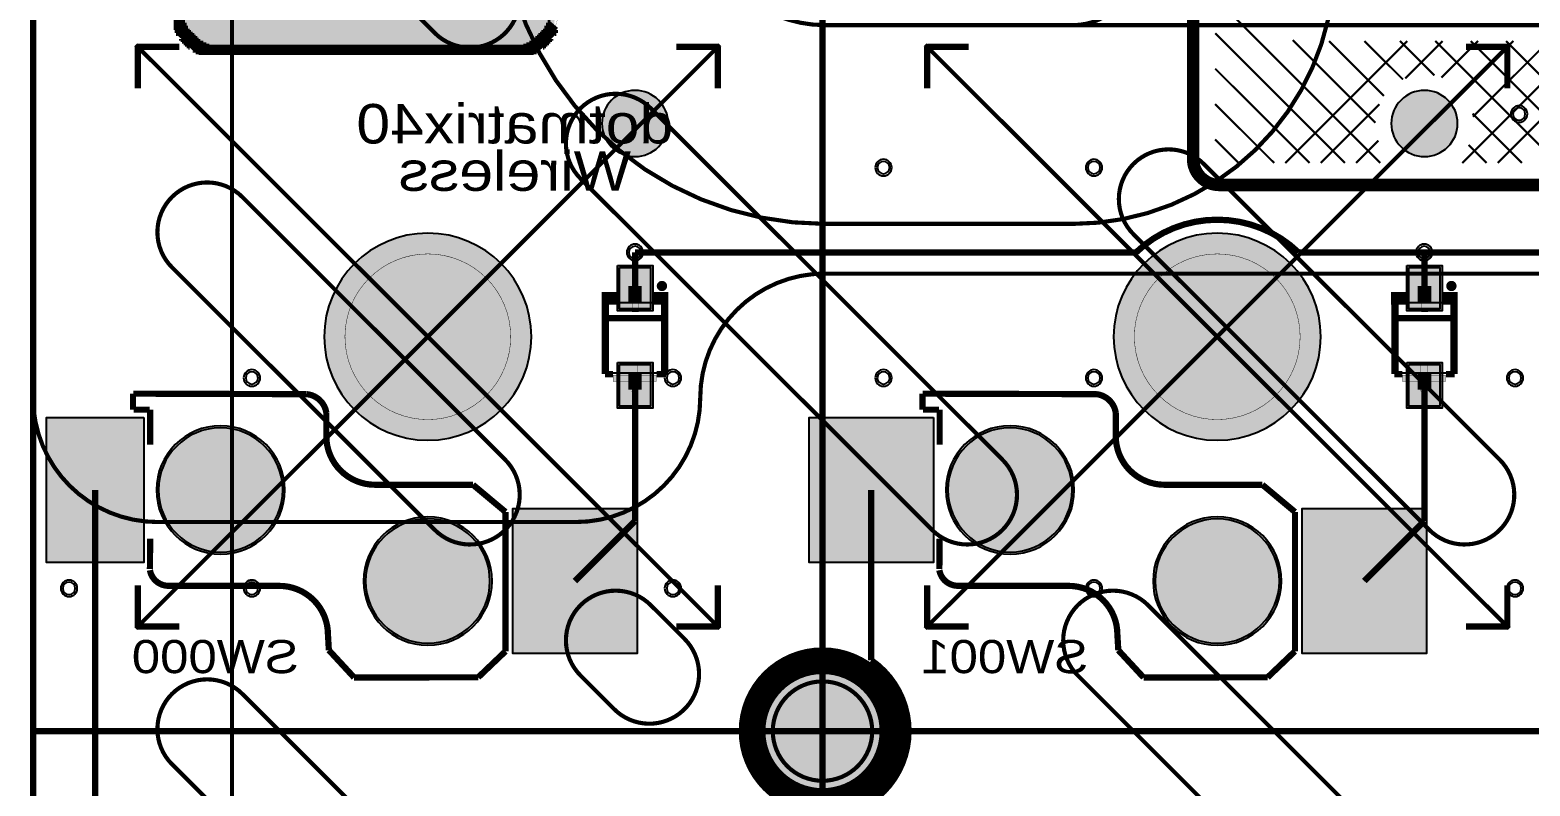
# Model space of a CAD drawing. Header units: millimetres. Extents: x -3 to 238, y -92 to 6.
# Drawn here: x -0.07 to 36.12, y -30.38 to -12.12 of the extents above; entities that cross this region are included whole.
import ezdxf
from ezdxf.enums import TextEntityAlignment as Align

# ---------------------------------------------------------------- set-up
doc = ezdxf.new("R2010")
doc.units = ezdxf.units.MM
doc.header["$MEASUREMENT"] = 0
for name, color, linetype, true_color in [('Board-Outline-Layer', 7, 'Continuous', 0xff00ff), ('Bottom-Layer', 7, 'Continuous', 0x0000ff), ('Bottom-Paste-Mask-Layer', 7, 'Continuous', 0x800000), ('Bottom-Silkscreen-Layer', 7, 'Continuous', 0x66cc33), ('Bottom-Solder-Mask-Layer', 7, 'Continuous', 0xaa00ff), ('Component-Marking-Layer', 7, 'Continuous', 0x66ffcc), ('Component-Shape-Layer', 7, 'Continuous', 0x00cccc), ('Document-Layer', 7, 'Continuous', 0xffffff), ('F.Adhes', 7, 'Continuous', 0x9069e9), ('Hole-Layer', 7, 'Continuous', 0x222222), ('Multi-Layer', 7, 'Continuous', 0xc0c0c0), ('Pin-Floating-Layer', 7, 'Continuous', 0xff99ff), ('Pin-Soldering-Layer', 7, 'Continuous', 0xcc9999), ('Top-Layer', 7, 'Continuous', 0xff0000), ('Top-Paste-Mask-Layer', 7, 'Continuous', 0x808080), ('Top-Solder-Mask-Layer', 7, 'Continuous', 0x800080)]:
    doc.layers.add(name, color=color, linetype=linetype, true_color=true_color)
doc.styles.get("Standard").update_dxf_attribs({"font": 'arial.ttf'})

msp = doc.modelspace()

# ---------------------------------------------------------------- hatches: boundary and pattern name
at = {"layer": 'Bottom-Layer'}
for points in [[(13.725, -14.375, 1), (15.325, -14.375, 1)], [(32.775, -14.375, 1), (34.375, -14.375, 1)], [(7.025, -19.525, 1), (12.025, -19.525, 1)], [(26.075, -19.525, 1), (31.075, -19.525, 1)], [(14.15, -17.852), (14.9, -17.852), (14.9, -18.852), (14.15, -18.852)], [(33.2, -17.852), (33.95, -17.852), (33.95, -18.852), (33.2, -18.852)], [(14.15, -20.198), (14.9, -20.198), (14.9, -21.198), (14.15, -21.198)], [(33.2, -20.198), (33.95, -20.198), (33.95, -21.198), (33.2, -21.198)], [(2.675, -21.475), (2.675, -24.975), (0.325, -24.975), (0.325, -21.475)], [(2.975, -23.225, 1), (6.075, -23.225, 1)], [(21.725, -21.475), (21.725, -24.975), (18.725, -24.975), (18.725, -21.475)], [(22.025, -23.225, 1), (25.125, -23.225, 1)], [(7.975, -25.425, 1), (11.075, -25.425, 1)], [(14.575, -23.675), (14.575, -27.175), (11.575, -27.175), (11.575, -23.675)], [(27.025, -25.425, 1), (30.125, -25.425, 1)], [(33.625, -23.675), (33.625, -27.175), (30.625, -27.175), (30.625, -23.675)]]:
    msp.add_hatch(color=256, dxfattribs=at).paths.add_polyline_path(points)
at = {"layer": 'Bottom-Paste-Mask-Layer'}
for points in [[(13.725, -14.375, 1), (15.325, -14.375, 1)], [(32.775, -14.375, 1), (34.375, -14.375, 1)], [(7.025, -19.525, 1), (12.025, -19.525, 1)], [(26.075, -19.525, 1), (31.075, -19.525, 1)], [(14.15, -17.852), (14.9, -17.852), (14.9, -18.852), (14.15, -18.852)], [(33.2, -17.852), (33.95, -17.852), (33.95, -18.852), (33.2, -18.852)], [(14.15, -20.198), (14.9, -20.198), (14.9, -21.198), (14.15, -21.198)], [(33.2, -20.198), (33.95, -20.198), (33.95, -21.198), (33.2, -21.198)], [(2.675, -21.475), (2.675, -24.975), (0.325, -24.975), (0.325, -21.475)], [(2.975, -23.225, 1), (6.075, -23.225, 1)], [(21.725, -21.475), (21.725, -24.975), (18.725, -24.975), (18.725, -21.475)], [(22.025, -23.225, 1), (25.125, -23.225, 1)], [(7.975, -25.425, 1), (11.075, -25.425, 1)], [(14.575, -23.675), (14.575, -27.175), (11.575, -27.175), (11.575, -23.675)], [(27.025, -25.425, 1), (30.125, -25.425, 1)], [(33.625, -23.675), (33.625, -27.175), (30.625, -27.175), (30.625, -23.675)]]:
    msp.add_hatch(color=256, dxfattribs=at).paths.add_polyline_path(points)
at = {"layer": 'Bottom-Silkscreen-Layer'}
for points in [[(11.844, -3.53), (11.844, -3.54), (11.893, -3.54), (11.941, -3.54), (11.948, -3.546), (11.954, -3.553), (11.954, -3.565), (11.954, -3.577), (11.991, -3.577), (12.027, -3.577), (12.027, -3.595), (12.027, -3.613), (12.064, -3.613), (12.1, -3.613), (12.1, -3.631), (12.1, -3.65), (12.129, -3.65), (12.157, -3.65), (12.165, -3.658), (12.174, -3.666), (12.174, -3.676), (12.174, -3.686), (12.192, -3.686), (12.21, -3.686), (12.21, -3.705), (12.21, -3.723), (12.229, -3.723), (12.247, -3.723), (12.247, -3.741), (12.247, -3.76), (12.265, -3.76), (12.283, -3.76), (12.283, -3.778), (12.283, -3.796), (12.302, -3.796), (12.32, -3.796), (12.32, -3.815), (12.32, -3.833), (12.338, -3.833), (12.357, -3.833), (12.357, -3.851), (12.357, -3.869), (12.375, -3.869), (12.393, -3.869), (12.393, -3.888), (12.393, -3.906), (12.412, -3.906), (12.43, -3.906), (12.43, -3.924), (12.43, -3.943), (12.44, -3.943), (12.45, -3.943), (12.458, -3.951), (12.466, -3.959), (12.466, -3.987), (12.466, -4.016), (12.485, -4.016), (12.503, -4.016), (12.503, -4.052), (12.503, -4.089), (12.521, -4.089), (12.54, -4.089), (12.54, -4.126), (12.54, -4.162), (12.552, -4.162), (12.564, -4.162), (12.57, -4.169), (12.576, -4.175), (12.576, -4.223), (12.576, -4.272), (12.587, -4.272), (12.597, -4.272), (12.597, -8.076), (12.597, -11.881), (12.587, -11.881), (12.576, -11.881), (12.576, -11.929), (12.576, -11.978), (12.57, -11.984), (12.564, -11.991), (12.552, -11.991), (12.54, -11.991), (12.54, -12.027), (12.54, -12.064), (12.521, -12.064), (12.503, -12.064), (12.503, -12.1), (12.503, -12.137), (12.485, -12.137), (12.466, -12.137), (12.466, -12.165), (12.466, -12.194), (12.458, -12.202), (12.45, -12.21), (12.44, -12.21), (12.43, -12.21), (12.43, -12.229), (12.43, -12.247), (12.412, -12.247), (12.393, -12.247), (12.393, -12.265), (12.393, -12.283), (12.375, -12.283), (12.357, -12.283), (12.357, -12.302), (12.357, -12.32), (12.338, -12.32), (12.32, -12.32), (12.32, -12.338), (12.32, -12.357), (12.302, -12.357), (12.283, -12.357), (12.283, -12.375), (12.283, -12.393), (12.265, -12.393), (12.247, -12.393), (12.247, -12.412), (12.247, -12.43), (12.229, -12.43), (12.21, -12.43), (12.21, -12.448), (12.21, -12.466), (12.192, -12.466), (12.174, -12.466), (12.174, -12.477), (12.174, -12.487), (12.165, -12.495), (12.157, -12.503), (12.129, -12.503), (12.1, -12.503), (12.1, -12.521), (12.1, -12.54), (12.064, -12.54), (12.027, -12.54), (12.027, -12.558), (12.027, -12.576), (11.991, -12.576), (11.954, -12.576), (11.954, -12.587), (11.954, -12.597), (8.04, -12.597), (4.126, -12.597), (4.126, -12.587), (4.126, -12.576), (4.089, -12.576), (4.052, -12.576), (4.052, -12.558), (4.052, -12.54), (4.016, -12.54), (3.979, -12.54), (3.979, -12.521), (3.979, -12.503), (3.951, -12.503), (3.922, -12.503), (3.914, -12.495), (3.906, -12.487), (3.906, -12.477), (3.906, -12.466), (3.888, -12.466), (3.869, -12.466), (3.869, -12.448), (3.869, -12.43), (3.851, -12.43), (3.833, -12.43), (3.833, -12.412), (3.833, -12.393), (3.815, -12.393), (3.796, -12.393), (3.796, -12.375), (3.796, -12.357), (3.778, -12.357), (3.76, -12.357), (3.76, -12.338), (3.76, -12.32), (3.741, -12.32), (3.723, -12.32), (3.723, -12.302), (3.723, -12.283), (3.705, -12.283), (3.686, -12.283), (3.686, -12.265), (3.686, -12.247), (3.668, -12.247), (3.65, -12.247), (3.65, -12.229), (3.65, -12.21), (3.64, -12.21), (3.63, -12.21), (3.621, -12.202), (3.613, -12.194), (3.613, -12.165), (3.613, -12.137), (3.595, -12.137), (3.577, -12.137), (3.577, -12.1), (3.577, -12.064), (3.558, -12.064), (3.54, -12.064), (3.54, -12.027), (3.54, -11.991), (3.53, -11.991), (3.519, -11.991), (3.519, -8.076), (3.519, -4.162), (3.53, -4.162), (3.54, -4.162), (3.54, -4.126), (3.54, -4.089), (3.558, -4.089), (3.577, -4.089), (3.577, -4.052), (3.577, -4.016), (3.595, -4.016), (3.613, -4.016), (3.613, -3.987), (3.613, -3.959), (3.621, -3.951), (3.63, -3.943), (3.64, -3.943), (3.65, -3.943), (3.65, -3.924), (3.65, -3.906), (3.668, -3.906), (3.686, -3.906), (3.686, -3.888), (3.686, -3.869), (3.705, -3.869), (3.723, -3.869), (3.723, -3.851), (3.723, -3.833), (3.741, -3.833), (3.76, -3.833), (3.76, -3.815), (3.76, -3.796), (3.778, -3.796), (3.796, -3.796), (3.796, -3.778), (3.796, -3.76), (3.815, -3.76), (3.833, -3.76), (3.833, -3.741), (3.833, -3.723), (3.851, -3.723), (3.869, -3.723), (3.869, -3.705), (3.869, -3.686), (3.888, -3.686), (3.906, -3.686), (3.906, -3.676), (3.906, -3.666), (3.914, -3.658), (3.922, -3.65), (3.951, -3.65), (3.979, -3.65), (3.979, -3.631), (3.979, -3.613), (4.016, -3.613), (4.052, -3.613), (4.052, -3.595), (4.052, -3.577), (4.089, -3.577), (4.126, -3.577), (4.126, -3.565), (4.126, -3.553), (4.132, -3.546), (4.138, -3.54), (4.187, -3.54), (4.235, -3.54), (4.235, -3.53), (4.235, -3.519), (8.04, -3.519), (11.844, -3.519)], [(13.723, -18.75), (14.075, -18.75), (14.075, -18.445), (13.723, -18.445)], [(13.723, -18.75), (14.075, -18.75), (14.075, -18.445), (13.723, -18.445)], [(15.327, -18.75), (14.975, -18.75), (14.975, -18.445), (15.327, -18.445)], [(15.327, -18.75), (14.975, -18.75), (14.975, -18.445), (15.327, -18.445)], [(32.773, -18.75), (33.125, -18.75), (33.125, -18.445), (32.773, -18.445)], [(32.773, -18.75), (33.125, -18.75), (33.125, -18.445), (32.773, -18.445)], [(34.377, -18.75), (34.025, -18.75), (34.025, -18.445), (34.377, -18.445)], [(34.377, -18.75), (34.025, -18.75), (34.025, -18.445), (34.377, -18.445)]]:
    msp.add_hatch(color=256, dxfattribs=at).paths.add_polyline_path(points)
at = {"layer": 'Bottom-Solder-Mask-Layer'}
for points in [[(13.725, -14.375, 1), (15.325, -14.375, 1)], [(32.775, -14.375, 1), (34.375, -14.375, 1)], [(7.025, -19.525, 1), (12.025, -19.525, 1)], [(26.075, -19.525, 1), (31.075, -19.525, 1)], [(14.099, -17.801), (14.951, -17.801), (14.951, -18.903), (14.099, -18.903)], [(33.149, -17.801), (34.001, -17.801), (34.001, -18.903), (33.149, -18.903)], [(14.099, -20.147), (14.951, -20.147), (14.951, -21.249), (14.099, -21.249)], [(33.149, -20.147), (34.001, -20.147), (34.001, -21.249), (33.149, -21.249)], [(2.675, -21.475), (2.675, -24.975), (0.325, -24.975), (0.325, -21.475)], [(2.975, -23.225, 1), (6.075, -23.225, 1)], [(21.725, -21.475), (21.725, -24.975), (18.725, -24.975), (18.725, -21.475)], [(22.025, -23.225, 1), (25.125, -23.225, 1)], [(7.975, -25.425, 1), (11.075, -25.425, 1)], [(14.575, -23.675), (14.575, -27.175), (11.575, -27.175), (11.575, -23.675)], [(27.025, -25.425, 1), (30.125, -25.425, 1)], [(33.625, -23.675), (33.625, -27.175), (30.625, -27.175), (30.625, -23.675)]]:
    msp.add_hatch(color=256, dxfattribs=at).paths.add_polyline_path(points)
at = {"layer": 'Component-Marking-Layer'}
for points in [[(15.115, -18.3, 1), (15.235, -18.3, 1)], [(15.115, -18.3, 1), (15.235, -18.3, 1)], [(34.165, -18.3, 1), (34.285, -18.3, 1)], [(34.165, -18.3, 1), (34.285, -18.3, 1)]]:
    msp.add_hatch(color=256, dxfattribs=at).paths.add_polyline_path(points)
at = {"layer": 'Document-Layer'}
for points in [[(14.455, -18.3), (14.611, -18.3), (14.611, -18.924), (14.455, -18.924)], [(14.455, -18.3), (14.611, -18.3), (14.611, -18.924), (14.455, -18.924)], [(33.505, -18.3), (33.661, -18.3), (33.661, -18.924), (33.505, -18.924)], [(33.505, -18.3), (33.661, -18.3), (33.661, -18.924), (33.505, -18.924)], [(14.435, -20.84), (14.591, -20.84), (14.591, -20.216), (14.435, -20.216)], [(14.435, -20.84), (14.591, -20.84), (14.591, -20.216), (14.435, -20.216)], [(33.485, -20.84), (33.641, -20.84), (33.641, -20.216), (33.485, -20.216)], [(33.485, -20.84), (33.641, -20.84), (33.641, -20.216), (33.485, -20.216)], [(13.995, -20.608), (15.035, -20.608), (15.035, -20.452), (13.995, -20.452)], [(13.995, -20.608), (15.035, -20.608), (15.035, -20.452), (13.995, -20.452)], [(33.045, -20.608), (34.085, -20.608), (34.085, -20.452), (33.045, -20.452)], [(33.045, -20.608), (34.085, -20.608), (34.085, -20.452), (33.045, -20.452)]]:
    msp.add_hatch(color=256, dxfattribs=at).paths.add_polyline_path(points)
at = {"layer": 'Hole-Layer'}
for points in [[(13.725, -14.375, 1), (15.325, -14.375, 1)], [(32.775, -14.375, 1), (34.375, -14.375, 1)], [(7.025, -19.525, 1), (12.025, -19.525, 1)], [(26.075, -19.525, 1), (31.075, -19.525, 1)], [(3.025, -23.225, 1), (6.025, -23.225, 1)], [(22.075, -23.225, 1), (25.075, -23.225, 1)], [(8.025, -25.425, 1), (11.025, -25.425, 1)], [(27.075, -25.425, 1), (30.075, -25.425, 1)]]:
    msp.add_hatch(color=256, dxfattribs=at).paths.add_polyline_path(points)
at = {"layer": 'Multi-Layer'}
for points in [[(13.725, -14.375, 1), (15.325, -14.375, 1)], [(13.725, -14.375, 1), (15.325, -14.375, 1)], [(13.725, -14.375, 1), (15.325, -14.375, 1)], [(32.775, -14.375, 1), (34.375, -14.375, 1)], [(32.775, -14.375, 1), (34.375, -14.375, 1)], [(32.775, -14.375, 1), (34.375, -14.375, 1)], [(7.025, -19.525, 1), (12.025, -19.525, 1)], [(7.025, -19.525, 1), (12.025, -19.525, 1)], [(7.025, -19.525, 1), (12.025, -19.525, 1)], [(26.075, -19.525, 1), (31.075, -19.525, 1)], [(26.075, -19.525, 1), (31.075, -19.525, 1)], [(26.075, -19.525, 1), (31.075, -19.525, 1)], [(2.975, -23.225, 1), (6.075, -23.225, 1)], [(2.975, -23.225, 1), (6.075, -23.225, 1)], [(2.975, -23.225, 1), (6.075, -23.225, 1)], [(22.025, -23.225, 1), (25.125, -23.225, 1)], [(22.025, -23.225, 1), (25.125, -23.225, 1)], [(22.025, -23.225, 1), (25.125, -23.225, 1)], [(7.975, -25.425, 1), (11.075, -25.425, 1)], [(7.975, -25.425, 1), (11.075, -25.425, 1)], [(7.975, -25.425, 1), (11.075, -25.425, 1)], [(27.025, -25.425, 1), (30.125, -25.425, 1)], [(27.025, -25.425, 1), (30.125, -25.425, 1)], [(27.025, -25.425, 1), (30.125, -25.425, 1)], [(17.349, -29.049, 1), (20.749, -29.049, 1)]]:
    msp.add_hatch(color=256, dxfattribs=at).paths.add_polyline_path(points)
at = {"layer": 'Pin-Floating-Layer'}
for points in [[(14.365, -18.71), (14.685, -18.71), (14.685, -18.59), (14.365, -18.59)], [(14.365, -18.71), (14.685, -18.71), (14.685, -18.59), (14.365, -18.59)], [(33.415, -18.71), (33.735, -18.71), (33.735, -18.59), (33.415, -18.59)], [(33.415, -18.71), (33.735, -18.71), (33.735, -18.59), (33.415, -18.59)], [(14.365, -20.51), (14.685, -20.51), (14.685, -20.39), (14.365, -20.39)], [(14.365, -20.51), (14.685, -20.51), (14.685, -20.39), (14.365, -20.39)], [(33.415, -20.51), (33.735, -20.51), (33.735, -20.39), (33.415, -20.39)], [(33.415, -20.51), (33.735, -20.51), (33.735, -20.39), (33.415, -20.39)]]:
    msp.add_hatch(color=256, dxfattribs=at).paths.add_polyline_path(points)
at = {"layer": 'Pin-Soldering-Layer'}
for points in [[(14.365, -18.6), (14.685, -18.6), (14.685, -18.3), (14.365, -18.3)], [(14.365, -18.6), (14.685, -18.6), (14.685, -18.3), (14.365, -18.3)], [(33.415, -18.6), (33.735, -18.6), (33.735, -18.3), (33.415, -18.3)], [(33.415, -18.6), (33.735, -18.6), (33.735, -18.3), (33.415, -18.3)], [(14.365, -20.8), (14.685, -20.8), (14.685, -20.5), (14.365, -20.5)], [(14.365, -20.8), (14.685, -20.8), (14.685, -20.5), (14.365, -20.5)], [(33.415, -20.8), (33.735, -20.8), (33.735, -20.5), (33.415, -20.5)], [(33.415, -20.8), (33.735, -20.8), (33.735, -20.5), (33.415, -20.5)]]:
    msp.add_hatch(color=256, dxfattribs=at).paths.add_polyline_path(points)
at = {"layer": 'Top-Layer'}
for points in [[(13.725, -14.375, 1), (15.325, -14.375, 1)], [(32.775, -14.375, 1), (34.375, -14.375, 1)], [(7.025, -19.525, 1), (12.025, -19.525, 1)], [(26.075, -19.525, 1), (31.075, -19.525, 1)], [(2.975, -23.225, 1), (6.075, -23.225, 1)], [(22.025, -23.225, 1), (25.125, -23.225, 1)], [(7.975, -25.425, 1), (11.075, -25.425, 1)], [(27.025, -25.425, 1), (30.125, -25.425, 1)]]:
    msp.add_hatch(color=256, dxfattribs=at).paths.add_polyline_path(points)
at = {"layer": 'Top-Paste-Mask-Layer'}
for points in [[(13.725, -14.375, 1), (15.325, -14.375, 1)], [(32.775, -14.375, 1), (34.375, -14.375, 1)], [(7.025, -19.525, 1), (12.025, -19.525, 1)], [(26.075, -19.525, 1), (31.075, -19.525, 1)], [(2.975, -23.225, 1), (6.075, -23.225, 1)], [(22.025, -23.225, 1), (25.125, -23.225, 1)], [(7.975, -25.425, 1), (11.075, -25.425, 1)], [(27.025, -25.425, 1), (30.125, -25.425, 1)]]:
    msp.add_hatch(color=256, dxfattribs=at).paths.add_polyline_path(points)
at = {"layer": 'Top-Solder-Mask-Layer'}
for points in [[(13.725, -14.375, 1), (15.325, -14.375, 1)], [(32.775, -14.375, 1), (34.375, -14.375, 1)], [(7.025, -19.525, 1), (12.025, -19.525, 1)], [(26.075, -19.525, 1), (31.075, -19.525, 1)], [(2.975, -23.225, 1), (6.075, -23.225, 1)], [(22.025, -23.225, 1), (25.125, -23.225, 1)], [(7.975, -25.425, 1), (11.075, -25.425, 1)], [(27.025, -25.425, 1), (30.125, -25.425, 1)]]:
    msp.add_hatch(color=256, dxfattribs=at).paths.add_polyline_path(points)

# ---------------------------------------------------------------- linework, layer by layer
at = {"layer": 'Board-Outline-Layer', "const_width": 0.1}
msp.add_lwpolyline([(0.013, -3), (0.013, -83.2)], dxfattribs=at)
at = {"layer": 'Bottom-Layer', "const_width": 0.00508}
msp.add_lwpolyline([(0, -86.191), (0, 0), (228.585, 0), (228.585, -86.191)], close=True, dxfattribs=at)
msp.add_lwpolyline([(3.471, -11.668), (3.471, -4.468, -0.414), (4.471, -3.468), (11.671, -3.468, -0.414), (12.671, -4.468), (12.671, -11.668, -0.414), (11.671, -12.668), (4.471, -12.668, -0.414)], format="xyb", close=True, dxfattribs=at)
at = {"layer": 'Bottom-Layer'}
for points, const_width in [([(27.991, -8.941), (27.991, -15.226)], 0.3), ([(28.524, -11.343), (32.509, -15.328)], 0.0508), ([(28.524, -12.197), (31.655, -15.328)], 0.0508), ([(30.216, -15.328), (33.159, -12.384)], 0.0508), ([(30.395, -12.359), (32.392, -14.356)], 0.0508), ([(31.274, -12.384), (32.598, -13.708)], 0.0508), ([(32.128, -12.384), (33.056, -13.312)], 0.0508), ([(32.982, -12.384), (33.814, -13.216)], 0.0508), ([(33.112, -13.286), (34.014, -12.384)], 0.0508), ([(33.836, -12.384), (36.78, -15.328)], 0.0508), ([(33.986, -13.265), (34.868, -12.384)], 0.0508), ([(34.486, -13.62), (35.722, -12.384)], 0.0508), ([(34.487, -15.328), (37.43, -12.384)], 0.0508), ([(34.691, -12.384), (37.908, -15.602)], 0.0508), ([(34.747, -14.213), (36.576, -12.384)], 0.0508), ([(35.341, -15.328), (38.285, -12.384)], 0.0508), ([(35.545, -12.384), (38.58, -15.419)], 0.0508), ([(28.524, -13.051), (30.801, -15.328)], 0.0508), ([(28.524, -13.905), (29.947, -15.328)], 0.0508), ([(31.07, -15.328), (32.486, -13.911)], 0.0508), ([(34.734, -14.136), (35.926, -15.328)], 0.0508), ([(28.524, -14.76), (29.093, -15.328)], 0.0508), ([(31.924, -15.328), (32.465, -14.786)], 0.0508), ([(34.639, -14.894), (35.072, -15.328)], 0.0508), ([(32.778, -15.328), (32.82, -15.286)], 0.0508), ([(28.626, -15.861), (37.157, -15.861)], 0.3), ([(14.525, -17.489), (14.525, -18.352)], 0.152), ([(33.575, -17.494), (33.57, -17.489)], 0.152), ([(33.575, -18.352), (33.575, -17.494)], 0.152), ([(14.525, -20.698), (14.525, -23.975)], 0.152), ([(33.575, -20.698), (33.575, -23.975)], 0.152), ([(1.5, -23.225), (1.5, -42.275)], 0.152), ([(20.225, -23.225), (20.225, -27.338)], 0.152), ([(14.525, -23.975), (13.075, -25.425)], 0.152), ([(33.575, -23.975), (32.125, -25.425)], 0.152)]:
    msp.add_lwpolyline(points, dxfattribs=dict(at, const_width=const_width))
for points in [[(13.725, -14.375, 1), (15.325, -14.375, 1)], [(32.775, -14.375, 1), (34.375, -14.375, 1)], [(7.025, -19.525, 1), (12.025, -19.525, 1)], [(26.075, -19.525, 1), (31.075, -19.525, 1)], [(2.975, -23.225, 1), (6.075, -23.225, 1)], [(22.025, -23.225, 1), (25.125, -23.225, 1)], [(7.975, -25.425, 1), (11.075, -25.425, 1)], [(27.025, -25.425, 1), (30.125, -25.425, 1)]]:
    msp.add_lwpolyline(points, format="xyb", close=True, dxfattribs=at)
for points, const_width in [([(27.991, -15.226, 0.414), (28.626, -15.861)], 0.3), ([(20.225, -30.76, 0.526), (20.225, -27.338)], 0.152)]:
    msp.add_lwpolyline(points, format="xyb", dxfattribs=dict(at, const_width=const_width))
for points in [[(14.15, -17.852), (14.9, -17.852), (14.9, -18.852), (14.15, -18.852)], [(33.2, -17.852), (33.95, -17.852), (33.95, -18.852), (33.2, -18.852)], [(14.15, -20.198), (14.9, -20.198), (14.9, -21.198), (14.15, -21.198)], [(33.2, -20.198), (33.95, -20.198), (33.95, -21.198), (33.2, -21.198)], [(2.675, -21.475), (2.675, -24.975), (0.325, -24.975), (0.325, -21.475)], [(21.725, -21.475), (21.725, -24.975), (18.725, -24.975), (18.725, -21.475)], [(14.575, -23.675), (14.575, -27.175), (11.575, -27.175), (11.575, -23.675)], [(33.625, -23.675), (33.625, -27.175), (30.625, -27.175), (30.625, -23.675)]]:
    msp.add_lwpolyline(points, close=True, dxfattribs=at)
at = {"layer": 'Bottom-Paste-Mask-Layer'}
for points in [[(13.725, -14.375, 1), (15.325, -14.375, 1)], [(32.775, -14.375, 1), (34.375, -14.375, 1)], [(7.025, -19.525, 1), (12.025, -19.525, 1)], [(26.075, -19.525, 1), (31.075, -19.525, 1)], [(2.975, -23.225, 1), (6.075, -23.225, 1)], [(22.025, -23.225, 1), (25.125, -23.225, 1)], [(7.975, -25.425, 1), (11.075, -25.425, 1)], [(27.025, -25.425, 1), (30.125, -25.425, 1)]]:
    msp.add_lwpolyline(points, format="xyb", close=True, dxfattribs=at)
for points in [[(14.15, -17.852), (14.9, -17.852), (14.9, -18.852), (14.15, -18.852)], [(33.2, -17.852), (33.95, -17.852), (33.95, -18.852), (33.2, -18.852)], [(14.15, -20.198), (14.9, -20.198), (14.9, -21.198), (14.15, -21.198)], [(33.2, -20.198), (33.95, -20.198), (33.95, -21.198), (33.2, -21.198)], [(2.675, -21.475), (2.675, -24.975), (0.325, -24.975), (0.325, -21.475)], [(21.725, -21.475), (21.725, -24.975), (18.725, -24.975), (18.725, -21.475)], [(14.575, -23.675), (14.575, -27.175), (11.575, -27.175), (11.575, -23.675)], [(33.625, -23.675), (33.625, -27.175), (30.625, -27.175), (30.625, -23.675)]]:
    msp.add_lwpolyline(points, close=True, dxfattribs=at)
at = {"layer": 'Bottom-Silkscreen-Layer'}
for points, const_width in [([(12.57, -11.984), (12.564, -11.991), (12.552, -11.991), (12.54, -11.991), (12.54, -12.027), (12.54, -12.064), (12.521, -12.064), (12.503, -12.064), (12.503, -12.1), (12.503, -12.137), (12.485, -12.137), (12.466, -12.137), (12.466, -12.165), (12.466, -12.194), (12.458, -12.202), (12.45, -12.21), (12.44, -12.21), (12.43, -12.21), (12.43, -12.229), (12.43, -12.247), (12.412, -12.247), (12.393, -12.247), (12.393, -12.265), (12.393, -12.283), (12.375, -12.283), (12.357, -12.283), (12.357, -12.302), (12.357, -12.32), (12.338, -12.32), (12.32, -12.32), (12.32, -12.338), (12.32, -12.357), (12.302, -12.357), (12.283, -12.357), (12.283, -12.375), (12.283, -12.393), (12.265, -12.393), (12.247, -12.393), (12.247, -12.412), (12.247, -12.43), (12.229, -12.43), (12.21, -12.43), (12.21, -12.448), (12.21, -12.466), (12.192, -12.466), (12.174, -12.466), (12.174, -12.477), (12.174, -12.487), (12.165, -12.495), (12.157, -12.503), (12.129, -12.503), (12.1, -12.503), (12.1, -12.521), (12.1, -12.54), (12.064, -12.54), (12.027, -12.54), (12.027, -12.558), (12.027, -12.576), (11.991, -12.576), (11.954, -12.576), (11.954, -12.587), (11.954, -12.597), (8.04, -12.597), (4.126, -12.597), (4.126, -12.587), (4.126, -12.576), (4.089, -12.576), (4.052, -12.576), (4.052, -12.558), (4.052, -12.54), (4.016, -12.54), (3.979, -12.54), (3.979, -12.521), (3.979, -12.503), (3.951, -12.503), (3.922, -12.503), (3.914, -12.495), (3.906, -12.487), (3.906, -12.477), (3.906, -12.466), (3.888, -12.466), (3.869, -12.466), (3.869, -12.448), (3.869, -12.43), (3.851, -12.43), (3.833, -12.43), (3.833, -12.412), (3.833, -12.393), (3.815, -12.393), (3.796, -12.393), (3.796, -12.375), (3.796, -12.357), (3.778, -12.357), (3.76, -12.357), (3.76, -12.338), (3.76, -12.32), (3.741, -12.32), (3.723, -12.32), (3.723, -12.302), (3.723, -12.283), (3.705, -12.283), (3.686, -12.283), (3.686, -12.265), (3.686, -12.247), (3.668, -12.247), (3.65, -12.247), (3.65, -12.229), (3.65, -12.21), (3.64, -12.21), (3.63, -12.21), (3.621, -12.202), (3.613, -12.194), (3.613, -12.165), (3.613, -12.137), (3.595, -12.137), (3.577, -12.137), (3.577, -12.1), (3.577, -12.064), (3.558, -12.064), (3.54, -12.064), (3.54, -12.027), (3.54, -11.991), (3.53, -11.991), (3.519, -11.991), (3.519, -8.076)], 0.254), ([(13.799, -18.674), (13.799, -20.426)], 0.152), ([(13.799, -18.674), (13.799, -20.426)], 0.152), ([(15.251, -18.674), (15.251, -20.426)], 0.152), ([(15.251, -18.674), (15.251, -20.426)], 0.152), ([(32.849, -18.674), (32.849, -20.426)], 0.152), ([(32.849, -18.674), (32.849, -20.426)], 0.152), ([(34.301, -18.674), (34.301, -20.426)], 0.152), ([(34.301, -18.674), (34.301, -20.426)], 0.152), ([(13.799, -19.078), (15.251, -19.078)], 0.152), ([(13.799, -19.078), (15.251, -19.078)], 0.152), ([(32.849, -19.078), (34.301, -19.078)], 0.152), ([(32.849, -19.078), (34.301, -19.078)], 0.152), ([(13.799, -20.426), (13.995, -20.426)], 0.152), ([(13.799, -20.426), (13.995, -20.426)], 0.152), ([(15.251, -20.426), (15.045, -20.426)], 0.152), ([(15.251, -20.426), (15.045, -20.426)], 0.152), ([(32.849, -20.426), (33.045, -20.426)], 0.152), ([(32.849, -20.426), (33.045, -20.426)], 0.152), ([(34.301, -20.426), (34.095, -20.426)], 0.152), ([(34.301, -20.426), (34.095, -20.426)], 0.152), ([(2.41, -21.287), (2.41, -20.904)], 0.15), ([(2.41, -21.287), (2.41, -20.904)], 0.15), ([(6.604, -20.912), (2.417, -20.9)], 0.15), ([(6.604, -20.912), (2.417, -20.9)], 0.15), ([(21.46, -21.287), (21.46, -20.904)], 0.15), ([(21.46, -21.287), (21.46, -20.904)], 0.15), ([(25.654, -20.912), (21.467, -20.9)], 0.15), ([(25.654, -20.912), (21.467, -20.9)], 0.15), ([(2.809, -21.287), (2.427, -21.287)], 0.15), ([(2.809, -21.287), (2.427, -21.287)], 0.15), ([(2.825, -21.287), (2.825, -22.131)], 0.15), ([(2.825, -21.287), (2.825, -22.131)], 0.15), ([(7.075, -21.354), (7.075, -21.925)], 0.15), ([(7.075, -21.354), (7.075, -21.925)], 0.15), ([(21.859, -21.287), (21.477, -21.287)], 0.15), ([(21.859, -21.287), (21.477, -21.287)], 0.15), ([(21.875, -21.287), (21.875, -22.131)], 0.15), ([(21.875, -21.287), (21.875, -22.131)], 0.15), ([(26.125, -21.354), (26.125, -21.925)], 0.15), ([(26.125, -21.354), (26.125, -21.925)], 0.15), ([(10.615, -23.1), (8.25, -23.1)], 0.15), ([(10.615, -23.1), (8.25, -23.1)], 0.15), ([(11.4, -23.756), (10.615, -23.1)], 0.15), ([(11.4, -23.756), (10.615, -23.1)], 0.15), ([(29.665, -23.1), (27.3, -23.1)], 0.15), ([(29.665, -23.1), (27.3, -23.1)], 0.15), ([(30.45, -23.756), (29.665, -23.1)], 0.15), ([(30.45, -23.756), (29.665, -23.1)], 0.15), ([(11.4, -23.756), (11.4, -27.121)], 0.15), ([(11.4, -23.756), (11.4, -27.121)], 0.15), ([(30.45, -23.756), (30.45, -27.121)], 0.15), ([(30.45, -23.756), (30.45, -27.121)], 0.15), ([(2.825, -24.405), (2.819, -25.138)], 0.15), ([(2.825, -24.405), (2.819, -25.138)], 0.15), ([(21.875, -24.405), (21.869, -25.138)], 0.15), ([(21.875, -24.405), (21.869, -25.138)], 0.15), ([(5.94, -25.542), (3.277, -25.54)], 0.15), ([(5.94, -25.542), (3.277, -25.54)], 0.15), ([(24.99, -25.542), (22.327, -25.54)], 0.15), ([(24.99, -25.542), (22.327, -25.54)], 0.15), ([(7.115, -26.717), (7.137, -27.094)], 0.15), ([(7.115, -26.717), (7.137, -27.094)], 0.15), ([(26.165, -26.717), (26.187, -27.094)], 0.15), ([(26.165, -26.717), (26.187, -27.094)], 0.15), ([(7.137, -27.094), (7.747, -27.755)], 0.15), ([(7.137, -27.094), (7.747, -27.755)], 0.15), ([(10.741, -27.75), (11.4, -27.121)], 0.15), ([(10.741, -27.75), (11.4, -27.121)], 0.15), ([(26.187, -27.094), (26.797, -27.755)], 0.15), ([(26.187, -27.094), (26.797, -27.755)], 0.15), ([(29.791, -27.75), (30.45, -27.121)], 0.15), ([(29.791, -27.75), (30.45, -27.121)], 0.15), ([(10.741, -27.75), (7.747, -27.755)], 0.15), ([(10.741, -27.75), (7.747, -27.755)], 0.15), ([(29.791, -27.75), (26.797, -27.755)], 0.15), ([(29.791, -27.75), (26.797, -27.755)], 0.15)]:
    msp.add_lwpolyline(points, dxfattribs=dict(at, const_width=const_width))
at = {"layer": 'Bottom-Silkscreen-Layer', "const_width": 0.00508}
for points in [[(13.723, -18.75), (14.075, -18.75), (14.075, -18.445), (13.723, -18.445)], [(13.723, -18.75), (14.075, -18.75), (14.075, -18.445), (13.723, -18.445)], [(15.327, -18.75), (14.975, -18.75), (14.975, -18.445), (15.327, -18.445)], [(15.327, -18.75), (14.975, -18.75), (14.975, -18.445), (15.327, -18.445)], [(32.773, -18.75), (33.125, -18.75), (33.125, -18.445), (32.773, -18.445)], [(32.773, -18.75), (33.125, -18.75), (33.125, -18.445), (32.773, -18.445)], [(34.377, -18.75), (34.025, -18.75), (34.025, -18.445), (34.377, -18.445)], [(34.377, -18.75), (34.025, -18.75), (34.025, -18.445), (34.377, -18.445)]]:
    msp.add_lwpolyline(points, close=True, dxfattribs=at)
at = {"layer": 'Bottom-Silkscreen-Layer', "const_width": 0.15}
for points in [[(6.604, -20.912, -0.338), (7.075, -21.354)], [(6.604, -20.912, -0.338), (7.075, -21.354)], [(25.654, -20.912, -0.338), (26.125, -21.354)], [(25.654, -20.912, -0.338), (26.125, -21.354)], [(8.25, -23.1, -0.414), (7.075, -21.925)], [(8.25, -23.1, -0.414), (7.075, -21.925)], [(27.3, -23.1, -0.414), (26.125, -21.925)], [(27.3, -23.1, -0.414), (26.125, -21.925)], [(3.277, -25.54, -0.369), (2.819, -25.164)], [(3.277, -25.54, -0.369), (2.819, -25.164)], [(22.327, -25.54, -0.369), (21.869, -25.164)], [(22.327, -25.54, -0.369), (21.869, -25.164)], [(5.94, -25.542, -0.414), (7.115, -26.717)], [(5.94, -25.542, -0.414), (7.115, -26.717)], [(24.99, -25.542, -0.414), (26.165, -26.717)], [(24.99, -25.542, -0.414), (26.165, -26.717)]]:
    msp.add_lwpolyline(points, format="xyb", dxfattribs=at)
at = {"layer": 'Bottom-Solder-Mask-Layer'}
for points in [[(13.725, -14.375, 1), (15.325, -14.375, 1)], [(32.775, -14.375, 1), (34.375, -14.375, 1)], [(7.025, -19.525, 1), (12.025, -19.525, 1)], [(26.075, -19.525, 1), (31.075, -19.525, 1)], [(2.975, -23.225, 1), (6.075, -23.225, 1)], [(22.025, -23.225, 1), (25.125, -23.225, 1)], [(7.975, -25.425, 1), (11.075, -25.425, 1)], [(27.025, -25.425, 1), (30.125, -25.425, 1)]]:
    msp.add_lwpolyline(points, format="xyb", close=True, dxfattribs=at)
for points in [[(14.099, -17.801), (14.951, -17.801), (14.951, -18.903), (14.099, -18.903)], [(33.149, -17.801), (34.001, -17.801), (34.001, -18.903), (33.149, -18.903)], [(14.099, -20.147), (14.951, -20.147), (14.951, -21.249), (14.099, -21.249)], [(33.149, -20.147), (34.001, -20.147), (34.001, -21.249), (33.149, -21.249)], [(2.675, -21.475), (2.675, -24.975), (0.325, -24.975), (0.325, -21.475)], [(21.725, -21.475), (21.725, -24.975), (18.725, -24.975), (18.725, -21.475)], [(14.575, -23.675), (14.575, -27.175), (11.575, -27.175), (11.575, -23.675)], [(33.625, -23.675), (33.625, -27.175), (30.625, -27.175), (30.625, -23.675)]]:
    msp.add_lwpolyline(points, close=True, dxfattribs=at)
at = {"layer": 'Component-Marking-Layer', "const_width": 0.129}
for points in [[(15.115, -18.3, 1), (15.235, -18.3), (15.235, -18.3, 1), (15.115, -18.3)], [(15.115, -18.3, 1), (15.235, -18.3), (15.235, -18.3, 1), (15.115, -18.3)], [(34.165, -18.3, 1), (34.285, -18.3), (34.285, -18.3, 1), (34.165, -18.3)], [(34.165, -18.3, 1), (34.285, -18.3), (34.285, -18.3, 1), (34.165, -18.3)]]:
    msp.add_lwpolyline(points, format="xyb", dxfattribs=at)
at = {"layer": 'Component-Shape-Layer', "const_width": 0.0508}
for points in [[(13.875, -20.4), (15.175, -20.4), (15.175, -18.7), (13.875, -18.7)], [(13.875, -20.4), (15.175, -20.4), (15.175, -18.7), (13.875, -18.7)], [(32.925, -20.4), (34.225, -20.4), (34.225, -18.7), (32.925, -18.7)], [(32.925, -20.4), (34.225, -20.4), (34.225, -18.7), (32.925, -18.7)]]:
    msp.add_lwpolyline(points, close=True, dxfattribs=at)
at = {"layer": 'Document-Layer', "const_width": 0.1}
for points in [[(225.6, 0), (63.099, 0, 0.414), (60.099, -3), (60.099, -9, -0.414), (57.099, -12), (19.099, -12, -0.414), (16.099, -9), (16.099, -3, 0.414), (13.099, 0), (3, 0, 0.414), (0, -3), (0, -21, 0.414), (3, -24), (13.099, -24, 0.414), (16.099, -21, -0.414), (19.099, -18), (63.099, -18, 0.414), (66.099, -15), (66.099, -9, -0.414), (69.099, -6), (209.5, -6, -0.414)], [(225.6, -86.2), (3, -86.2, -0.414), (0, -83.2), (0, -3, -0.414), (3, 0), (13.099, 0, -0.414), (16.099, -3), (16.099, -9, 0.414), (19.099, -12), (25.099, -12, 1), (25.099, -9), (23.599, -9, -1), (23.599, 0), (52.599, 0, -1), (52.599, -9), (51.099, -9, 1), (51.099, -12), (57.099, -12, 0.414), (60.099, -9), (60.099, -3, -0.414), (63.099, 0), (185.83, 0)], [(200.55, 0), (58.599, 0, 0.414), (55.599, -3), (55.599, -4.5, -0.414), (52.599, -7.5), (23.599, -7.5, -0.414), (20.599, -4.5), (20.599, -3, 0.414), (17.599, 0), (3, 0, 0.414), (0, -3), (0, -83.2, 0.414), (3, -86.2), (101.8, -86.2, 0.414)], [(17.349, -29.049, 1), (20.749, -29.049), (20.749, -29.049, 1), (17.349, -29.049)]]:
    msp.add_lwpolyline(points, format="xyb", dxfattribs=at)
at = {"layer": 'Document-Layer'}
for points, const_width in [([(0, -83.2), (0, -3, -0.414), (3, 0), (13.099, 0, -0.414), (16.099, -3), (16.099, -9, 0.414), (19.099, -12), (57.099, -12, 0.414), (60.099, -9), (60.099, -3, -0.414), (63.099, 0), (225.6, 0, -0.414), (228.6, -3), (228.6, -83.2, -0.414), (225.6, -86.2), (3, -86.2, -0.414)], 0.1), ([(223.8, -4.8), (223.8, -81.4), (4.8, -81.4), (4.8, -4.8), (11.299, -4.8), (11.299, -9, 0.414), (19.099, -16.8), (25.099, -16.8, 0.801), (27.783, -4.8), (48.416, -4.8, 0.801), (51.099, -16.8), (57.099, -16.8, 0.414), (64.899, -9), (64.899, -4.8), (181.03, -4.8), (181.03, -11.4), (199.97, -11.4), (199.97, -4.8)], 0.1), ([(6.534, -5.637, 1), (4.837, -7.334), (9.694, -12.191, 1), (11.391, -10.494)], 0.1), ([(23.391, -22.494), (14.906, -14.009, 1), (13.209, -15.706), (21.694, -24.191, 1)], 0.1), ([(28.249, -15.352, 1), (26.552, -17.049), (33.694, -24.191, 1), (35.391, -22.494)], 0.1), ([(11.391, -22.494), (5.049, -16.151, 1), (3.351, -17.849), (9.694, -24.191, 1)], 0.1), ([(7.525, -19.525, 1), (11.525, -19.525, 1)], 0.01), ([(7.525, -19.525, 1), (11.525, -19.525, 1)], 0.01), ([(26.575, -19.525, 1), (30.575, -19.525, 1)], 0.01), ([(26.575, -19.525, 1), (30.575, -19.525, 1)], 0.01), ([(14.022, -28.519, 1), (15.719, -26.822), (14.906, -26.009, 1), (13.209, -27.706)], 0.1), ([(35.391, -34.494), (26.906, -26.009, 1), (25.209, -27.706), (33.694, -36.191, 1)], 0.1), ([(11.391, -34.494), (5.049, -28.151, 1), (3.351, -29.849), (9.694, -36.191, 1)], 0.1), ([(17.849, -29.049, 1), (20.249, -29.049, 1)], 0.1)]:
    msp.add_lwpolyline(points, format="xyb", close=True, dxfattribs=dict(at, const_width=const_width))
for points, const_width in [([(0, -29.05), (0, -10)], 0.15), ([(0, -29.05), (0, -10)], 0.15), ([(19.05, -29.05), (19.05, -10)], 0.15), ([(19.05, -10), (19.05, -29.05)], 0.15), ([(19.05, -29.05), (19.05, -10)], 0.15), ([(19.05, -10), (19.05, -29.05)], 0.15), ([(2.475, -26.574), (16.574, -12.474)], 0.1), ([(2.475, -12.474), (16.574, -26.574)], 0.1), ([(2.525, -12.525), (3.525, -12.525)], 0.15), ([(2.525, -13.525), (2.525, -12.525)], 0.15), ([(2.525, -12.525), (3.525, -12.525)], 0.15), ([(2.525, -13.525), (2.525, -12.525)], 0.15), ([(16.525, -12.525), (15.525, -12.525)], 0.15), ([(16.525, -12.525), (15.525, -12.525)], 0.15), ([(16.525, -12.525), (16.525, -13.525)], 0.15), ([(16.525, -12.525), (16.525, -13.525)], 0.15), ([(21.525, -26.574), (35.624, -12.474)], 0.1), ([(21.525, -12.474), (35.624, -26.574)], 0.1), ([(21.575, -12.525), (22.575, -12.525)], 0.15), ([(21.575, -13.525), (21.575, -12.525)], 0.15), ([(21.575, -12.525), (22.575, -12.525)], 0.15), ([(21.575, -13.525), (21.575, -12.525)], 0.15), ([(35.575, -12.525), (34.575, -12.525)], 0.15), ([(35.575, -12.525), (34.575, -12.525)], 0.15), ([(35.575, -12.525), (35.575, -13.525)], 0.15), ([(35.575, -12.525), (35.575, -13.525)], 0.15), ([(2.525, -25.525), (2.525, -26.525)], 0.15), ([(2.525, -25.525), (2.525, -26.525)], 0.15), ([(16.525, -26.525), (16.525, -25.525)], 0.15), ([(16.525, -26.525), (16.525, -25.525)], 0.15), ([(21.575, -25.525), (21.575, -26.525)], 0.15), ([(21.575, -25.525), (21.575, -26.525)], 0.15), ([(35.575, -26.525), (35.575, -25.525)], 0.15), ([(35.575, -26.525), (35.575, -25.525)], 0.15), ([(2.525, -26.525), (3.525, -26.525)], 0.15), ([(2.525, -26.525), (3.525, -26.525)], 0.15), ([(15.525, -26.525), (16.525, -26.525)], 0.15), ([(15.525, -26.525), (16.525, -26.525)], 0.15), ([(21.575, -26.525), (22.575, -26.525)], 0.15), ([(21.575, -26.525), (22.575, -26.525)], 0.15), ([(34.575, -26.525), (35.575, -26.525)], 0.15), ([(34.575, -26.525), (35.575, -26.525)], 0.15), ([(19.05, -29.05), (0, -29.05)], 0.15), ([(0, -29.05), (19.05, -29.05)], 0.15), ([(0, -48.1), (0, -29.05)], 0.15), ([(19.05, -29.05), (0, -29.05)], 0.15), ([(0, -29.05), (19.05, -29.05)], 0.15), ([(0, -48.1), (0, -29.05)], 0.15), ([(38.1, -29.05), (19.05, -29.05)], 0.15), ([(19.05, -29.05), (38.1, -29.05)], 0.15), ([(19.05, -48.1), (19.05, -29.05)], 0.15), ([(19.05, -29.05), (19.05, -48.1)], 0.15), ([(38.1, -29.05), (19.05, -29.05)], 0.15), ([(19.05, -29.05), (38.1, -29.05)], 0.15), ([(19.05, -48.1), (19.05, -29.05)], 0.15), ([(19.05, -29.05), (19.05, -48.1)], 0.15)]:
    msp.add_lwpolyline(points, dxfattribs=dict(at, const_width=const_width))
at = {"layer": 'Document-Layer', "const_width": 0.00508}
for points in [[(14.455, -18.3), (14.611, -18.3), (14.611, -18.924), (14.455, -18.924)], [(14.455, -18.3), (14.611, -18.3), (14.611, -18.924), (14.455, -18.924)], [(33.505, -18.3), (33.661, -18.3), (33.661, -18.924), (33.505, -18.924)], [(33.505, -18.3), (33.661, -18.3), (33.661, -18.924), (33.505, -18.924)], [(14.435, -20.84), (14.591, -20.84), (14.591, -20.216), (14.435, -20.216)], [(14.435, -20.84), (14.591, -20.84), (14.591, -20.216), (14.435, -20.216)], [(33.485, -20.84), (33.641, -20.84), (33.641, -20.216), (33.485, -20.216)], [(33.485, -20.84), (33.641, -20.84), (33.641, -20.216), (33.485, -20.216)], [(13.995, -20.608), (15.035, -20.608), (15.035, -20.452), (13.995, -20.452)], [(13.995, -20.608), (15.035, -20.608), (15.035, -20.452), (13.995, -20.452)], [(33.045, -20.608), (34.085, -20.608), (34.085, -20.452), (33.045, -20.452)], [(33.045, -20.608), (34.085, -20.608), (34.085, -20.452), (33.045, -20.452)]]:
    msp.add_lwpolyline(points, close=True, dxfattribs=at)
at = {"layer": 'F.Adhes', "const_width": 0.15}
for points in [[(2.525, -25.525), (2.525, -26.525)], [(2.525, -26.525), (2.525, -25.525)], [(2.525, -25.525), (2.525, -26.525)], [(2.525, -26.525), (2.525, -25.525)], [(16.525, -26.525), (16.525, -25.525)], [(16.525, -26.525), (16.525, -25.525)], [(16.525, -26.525), (16.525, -25.525)], [(16.525, -26.525), (16.525, -25.525)], [(21.575, -25.525), (21.575, -26.525)], [(21.575, -26.525), (21.575, -25.525)], [(21.575, -25.525), (21.575, -26.525)], [(21.575, -26.525), (21.575, -25.525)], [(35.575, -26.525), (35.575, -25.525)], [(35.575, -26.525), (35.575, -25.525)], [(35.575, -26.525), (35.575, -25.525)], [(35.575, -26.525), (35.575, -25.525)], [(2.525, -26.525), (3.525, -26.525)], [(3.525, -26.525), (2.525, -26.525)], [(2.525, -26.525), (3.525, -26.525)], [(3.525, -26.525), (2.525, -26.525)], [(15.525, -26.525), (16.525, -26.525)], [(15.525, -26.525), (16.525, -26.525)], [(15.525, -26.525), (16.525, -26.525)], [(15.525, -26.525), (16.525, -26.525)], [(21.575, -26.525), (22.575, -26.525)], [(22.575, -26.525), (21.575, -26.525)], [(21.575, -26.525), (22.575, -26.525)], [(22.575, -26.525), (21.575, -26.525)], [(34.575, -26.525), (35.575, -26.525)], [(34.575, -26.525), (35.575, -26.525)], [(34.575, -26.525), (35.575, -26.525)], [(34.575, -26.525), (35.575, -26.525)]]:
    msp.add_lwpolyline(points, dxfattribs=at)
at = {"layer": 'Hole-Layer'}
for points in [[(13.725, -14.375, 1), (15.325, -14.375, 1)], [(32.775, -14.375, 1), (34.375, -14.375, 1)], [(35.709, -14.145, 1), (36.009, -14.145, 1)], [(7.025, -19.525, 1), (12.025, -19.525, 1)], [(14.375, -17.489, 1), (14.675, -17.489, 1)], [(26.075, -19.525, 1), (31.075, -19.525, 1)], [(33.42, -17.489, 1), (33.72, -17.489, 1)], [(5.13, -20.52, 1), (5.43, -20.52, 1)], [(15.29, -20.52, 1), (15.59, -20.52, 1)], [(35.61, -20.52, 1), (35.91, -20.52, 1)], [(3.025, -23.225, 1), (6.025, -23.225, 1)], [(22.075, -23.225, 1), (25.075, -23.225, 1)], [(8.025, -25.425, 1), (11.025, -25.425, 1)], [(27.075, -25.425, 1), (30.075, -25.425, 1)], [(5.13, -25.6, 1), (5.43, -25.6, 1)], [(15.29, -25.6, 1), (15.59, -25.6, 1)], [(35.61, -25.6, 1), (35.91, -25.6, 1)]]:
    msp.add_lwpolyline(points, format="xyb", close=True, dxfattribs=at)
for points in [[(20.37, -15.44, 1), (20.67, -15.44), (20.67, -15.44, 1), (20.37, -15.44)], [(25.45, -15.44, 1), (25.75, -15.44), (25.75, -15.44, 1), (25.45, -15.44)], [(20.37, -20.52, 1), (20.67, -20.52), (20.67, -20.52, 1), (20.37, -20.52)], [(25.45, -20.52, 1), (25.75, -20.52), (25.75, -20.52, 1), (25.45, -20.52)], [(0.717, -25.602, 1), (1.017, -25.602), (1.017, -25.602, 1), (0.717, -25.602)], [(25.45, -25.6, 1), (25.75, -25.6), (25.75, -25.6, 1), (25.45, -25.6)]]:
    msp.add_lwpolyline(points, format="xyb", dxfattribs=at)
at = {"layer": 'Multi-Layer'}
for points in [[(13.725, -14.375, 1), (15.325, -14.375, 1)], [(13.725, -14.375, 1), (15.325, -14.375, 1)], [(13.725, -14.375, 1), (15.325, -14.375, 1)], [(32.775, -14.375, 1), (34.375, -14.375, 1)], [(32.775, -14.375, 1), (34.375, -14.375, 1)], [(32.775, -14.375, 1), (34.375, -14.375, 1)], [(20.32, -15.44, 1), (20.72, -15.44, 1)], [(25.4, -15.44, 1), (25.8, -15.44, 1)], [(7.025, -19.525, 1), (12.025, -19.525, 1)], [(7.025, -19.525, 1), (12.025, -19.525, 1)], [(7.025, -19.525, 1), (12.025, -19.525, 1)], [(26.075, -19.525, 1), (31.075, -19.525, 1)], [(26.075, -19.525, 1), (31.075, -19.525, 1)], [(26.075, -19.525, 1), (31.075, -19.525, 1)], [(5.08, -20.52, 1), (5.48, -20.52, 1)], [(20.32, -20.52, 1), (20.72, -20.52, 1)], [(25.4, -20.52, 1), (25.8, -20.52, 1)], [(2.975, -23.225, 1), (6.075, -23.225, 1)], [(2.975, -23.225, 1), (6.075, -23.225, 1)], [(2.975, -23.225, 1), (6.075, -23.225, 1)], [(22.025, -23.225, 1), (25.125, -23.225, 1)], [(22.025, -23.225, 1), (25.125, -23.225, 1)], [(22.025, -23.225, 1), (25.125, -23.225, 1)], [(7.975, -25.425, 1), (11.075, -25.425, 1)], [(7.975, -25.425, 1), (11.075, -25.425, 1)], [(7.975, -25.425, 1), (11.075, -25.425, 1)], [(27.025, -25.425, 1), (30.125, -25.425, 1)], [(27.025, -25.425, 1), (30.125, -25.425, 1)], [(27.025, -25.425, 1), (30.125, -25.425, 1)], [(0.667, -25.602, 1), (1.067, -25.602, 1)], [(5.08, -25.6, 1), (5.48, -25.6, 1)], [(25.4, -25.6, 1), (25.8, -25.6, 1)]]:
    msp.add_lwpolyline(points, format="xyb", close=True, dxfattribs=at)
for points in [[(35.659, -14.145, 1), (36.059, -14.145), (36.059, -14.145, 1), (35.659, -14.145)], [(14.325, -17.489, 1), (14.725, -17.489), (14.725, -17.489, 1), (14.325, -17.489)], [(33.37, -17.489, 1), (33.77, -17.489), (33.77, -17.489, 1), (33.37, -17.489)], [(15.24, -20.52, 1), (15.64, -20.52), (15.64, -20.52, 1), (15.24, -20.52)], [(35.56, -20.52, 1), (35.96, -20.52), (35.96, -20.52, 1), (35.56, -20.52)], [(15.24, -25.6, 1), (15.64, -25.6), (15.64, -25.6, 1), (15.24, -25.6)], [(35.56, -25.6, 1), (35.96, -25.6), (35.96, -25.6, 1), (35.56, -25.6)]]:
    msp.add_lwpolyline(points, format="xyb", dxfattribs=at)
at = {"layer": 'Multi-Layer', "const_width": 0.645}
msp.add_lwpolyline([(17.349, -29.049, 1), (20.749, -29.049), (20.749, -29.049, 1), (17.349, -29.049)], format="xyb", dxfattribs=at)
at = {"layer": 'Pin-Floating-Layer', "const_width": 0.00508}
for points in [[(14.365, -18.71), (14.685, -18.71), (14.685, -18.59), (14.365, -18.59)], [(14.365, -18.71), (14.685, -18.71), (14.685, -18.59), (14.365, -18.59)], [(33.415, -18.71), (33.735, -18.71), (33.735, -18.59), (33.415, -18.59)], [(33.415, -18.71), (33.735, -18.71), (33.735, -18.59), (33.415, -18.59)], [(14.365, -20.51), (14.685, -20.51), (14.685, -20.39), (14.365, -20.39)], [(14.365, -20.51), (14.685, -20.51), (14.685, -20.39), (14.365, -20.39)], [(33.415, -20.51), (33.735, -20.51), (33.735, -20.39), (33.415, -20.39)], [(33.415, -20.51), (33.735, -20.51), (33.735, -20.39), (33.415, -20.39)]]:
    msp.add_lwpolyline(points, close=True, dxfattribs=at)
at = {"layer": 'Pin-Soldering-Layer', "const_width": 0.00508}
for points in [[(14.365, -18.6), (14.685, -18.6), (14.685, -18.3), (14.365, -18.3)], [(14.365, -18.6), (14.685, -18.6), (14.685, -18.3), (14.365, -18.3)], [(33.415, -18.6), (33.735, -18.6), (33.735, -18.3), (33.415, -18.3)], [(33.415, -18.6), (33.735, -18.6), (33.735, -18.3), (33.415, -18.3)], [(14.365, -20.8), (14.685, -20.8), (14.685, -20.5), (14.365, -20.5)], [(14.365, -20.8), (14.685, -20.8), (14.685, -20.5), (14.365, -20.5)], [(33.415, -20.8), (33.735, -20.8), (33.735, -20.5), (33.415, -20.5)], [(33.415, -20.8), (33.735, -20.8), (33.735, -20.5), (33.415, -20.5)]]:
    msp.add_lwpolyline(points, close=True, dxfattribs=at)
at = {"layer": 'Top-Layer', "const_width": 0.00508}
msp.add_lwpolyline([(0, -86.191), (0, 0), (228.585, 0), (228.585, -86.191)], close=True, dxfattribs=at)
at = {"layer": 'Top-Layer'}
for points in [[(13.725, -14.375, 1), (15.325, -14.375, 1)], [(32.775, -14.375, 1), (34.375, -14.375, 1)], [(7.025, -19.525, 1), (12.025, -19.525, 1)], [(26.075, -19.525, 1), (31.075, -19.525, 1)], [(2.975, -23.225, 1), (6.075, -23.225, 1)], [(22.025, -23.225, 1), (25.125, -23.225, 1)], [(7.975, -25.425, 1), (11.075, -25.425, 1)], [(27.025, -25.425, 1), (30.125, -25.425, 1)]]:
    msp.add_lwpolyline(points, format="xyb", close=True, dxfattribs=at)
at = {"layer": 'Top-Layer', "const_width": 0.152}
msp.add_lwpolyline([(30.535, -17.489, 0.403), (26.615, -17.489)], format="xyb", dxfattribs=at)
for points in [[(14.525, -17.489), (26.615, -17.489)], [(30.535, -17.489), (33.57, -17.489)], [(33.57, -17.489), (45.665, -17.489)]]:
    msp.add_lwpolyline(points, dxfattribs=at)
at = {"layer": 'Top-Paste-Mask-Layer'}
for points in [[(13.725, -14.375, 1), (15.325, -14.375, 1)], [(32.775, -14.375, 1), (34.375, -14.375, 1)], [(7.025, -19.525, 1), (12.025, -19.525, 1)], [(26.075, -19.525, 1), (31.075, -19.525, 1)], [(2.975, -23.225, 1), (6.075, -23.225, 1)], [(22.025, -23.225, 1), (25.125, -23.225, 1)], [(7.975, -25.425, 1), (11.075, -25.425, 1)], [(27.025, -25.425, 1), (30.125, -25.425, 1)]]:
    msp.add_lwpolyline(points, format="xyb", close=True, dxfattribs=at)
at = {"layer": 'Top-Solder-Mask-Layer'}
for points in [[(13.725, -14.375, 1), (15.325, -14.375, 1)], [(32.775, -14.375, 1), (34.375, -14.375, 1)], [(7.025, -19.525, 1), (12.025, -19.525, 1)], [(26.075, -19.525, 1), (31.075, -19.525, 1)], [(2.975, -23.225, 1), (6.075, -23.225, 1)], [(22.025, -23.225, 1), (25.125, -23.225, 1)], [(7.975, -25.425, 1), (11.075, -25.425, 1)], [(27.025, -25.425, 1), (30.125, -25.425, 1)]]:
    msp.add_lwpolyline(points, format="xyb", close=True, dxfattribs=at)

# ---------------------------------------------------------------- texts
at = {"layer": 'Bottom-Silkscreen-Layer', "text_generation_flag": 2, "width": 1.1}
for s, height, p in [('dotmatrix40', 0.9525, (11.624, -14.382)), ('Wireless', 0.9525, (11.624, -15.525)), ('SW000', 0.8001, (4.397, -27.25)), ('SW001', 0.8001, (23.447, -27.25))]:
    msp.add_text(s, height=height, dxfattribs=at).set_placement(p, align=Align.MIDDLE_CENTER)

doc.saveas('drawing.dxf')
